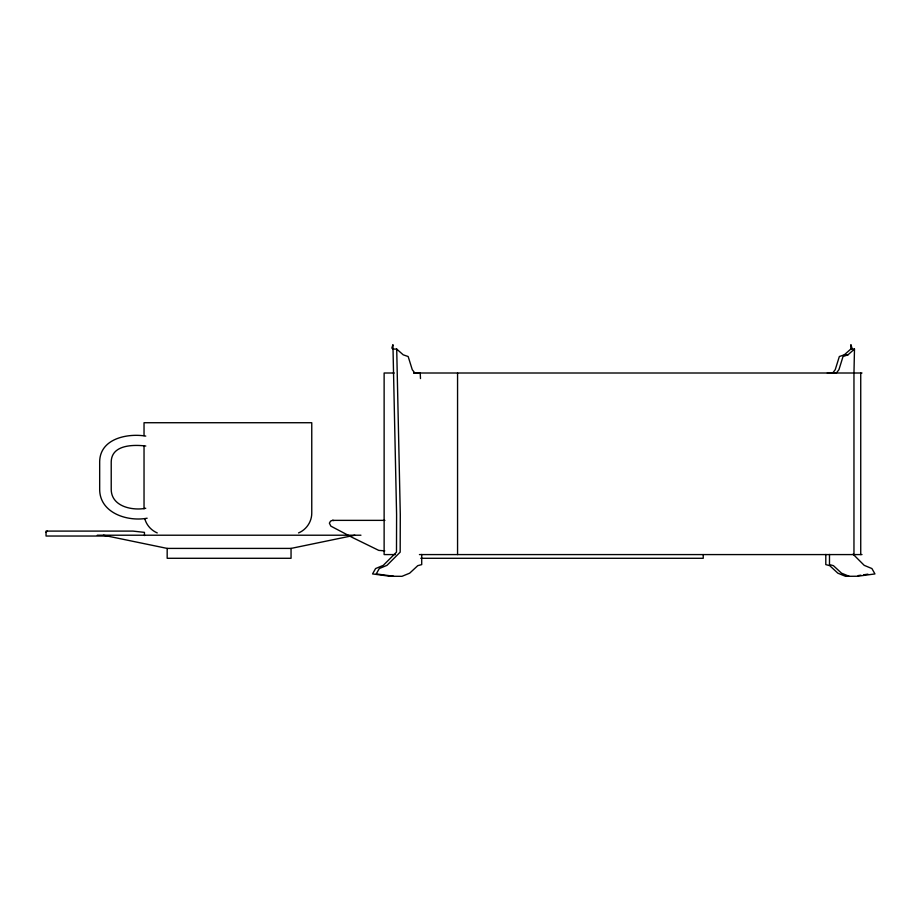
<?xml version="1.0" encoding="UTF-8"?>
<svg xmlns="http://www.w3.org/2000/svg" width="921" height="921" viewBox="0 0 921 921"><rect width="100%" height="100%" fill="white"/><g stroke="black" fill="none" stroke-linecap="round" stroke-linejoin="round"><path stroke-width="1.38" d="M421.714 554.454L421.714 564.608L417.766 565.667L409.661 573.184L401.947 576.327L389.917 576.247L372.556 573.933L375.584 568.556L383.286 565.356L396.49 552.151L396.594 514.574L392.933 344.673L391.851 348.034L393.025 349.071L396.709 349.071L403.202 354.815L408.164 356.531L412.274 369.701L414.795 372.959M853.963 373.327L854.481 349.071L850.797 349.071L850.889 344.673L851.971 348.034L844.304 354.815L839.342 356.531L835.232 369.701L832.722 372.959L827.3 373.005M46.05 532.373L47.224 531.095M830.984 373.005L836.406 372.959L838.927 369.701L843.026 356.531L847.988 354.815L854.481 349.071M298.554 532.914C306.394 529.725 311.816 521.608 311.759 513.147L311.759 422.727L144.033 422.727L144.033 435.645M103.394 535.216L167.173 548.409L291.048 548.409L354.827 535.216M384.897 520.365L332.516 520.365L330.581 521.102L329.373 523.163L330.846 526.133L352.824 537.703L378.773 550.39L384.782 550.873M858.107 575.625L860.905 575.199M863.702 574.785L867.893 574.163M844.304 354.815L847.988 354.815M394.2 373.005L384.126 373.005L384.126 554.58L395.431 554.58M413.782 373.005L861.998 373.005M145.76 436.094C127.639 433.077 100.159 438.454 99.675 461.467L99.675 489.834C100.078 513.204 127.697 521.85 147.141 518.212M145.794 446.017C133.752 444.567 111.591 444.486 111.222 461.789L111.222 489.512C111.395 506.55 132.348 510.879 145.737 508.277M97.269 535.216L360.951 535.216M110.117 536.034L46.05 536.034L46.05 531.095L132.889 531.095L144.447 532.373L144.447 535.55M419.435 554.58L861.998 554.58M420.77 558.287L703.23 558.287L703.23 554.58M413.817 372.982L420.218 373.005L420.494 378.577M332.516 520.365L333.897 520.561M393.601 576.247L376.24 573.933L379.268 568.556L386.97 565.356L400.175 552.151L400.29 514.574L396.709 349.071M157.249 532.914C151.194 530.392 146.462 525.016 144.77 518.684M849.254 576.327L841.541 573.184L833.424 565.667L829.487 564.608L829.487 554.454M853.053 554.177L864.22 565.356L871.922 568.556L874.95 573.933L857.601 576.247L845.57 576.327L837.857 573.184L829.74 565.667L825.792 564.608L825.803 554.454M860.732 373.005L860.732 554.58M853.963 373.005L853.963 554.58M457.564 373.005L457.564 554.58M291.048 548.409L291.048 558.287L167.173 558.287L167.173 548.409M144.033 445.683L144.033 508.841"/></g></svg>
